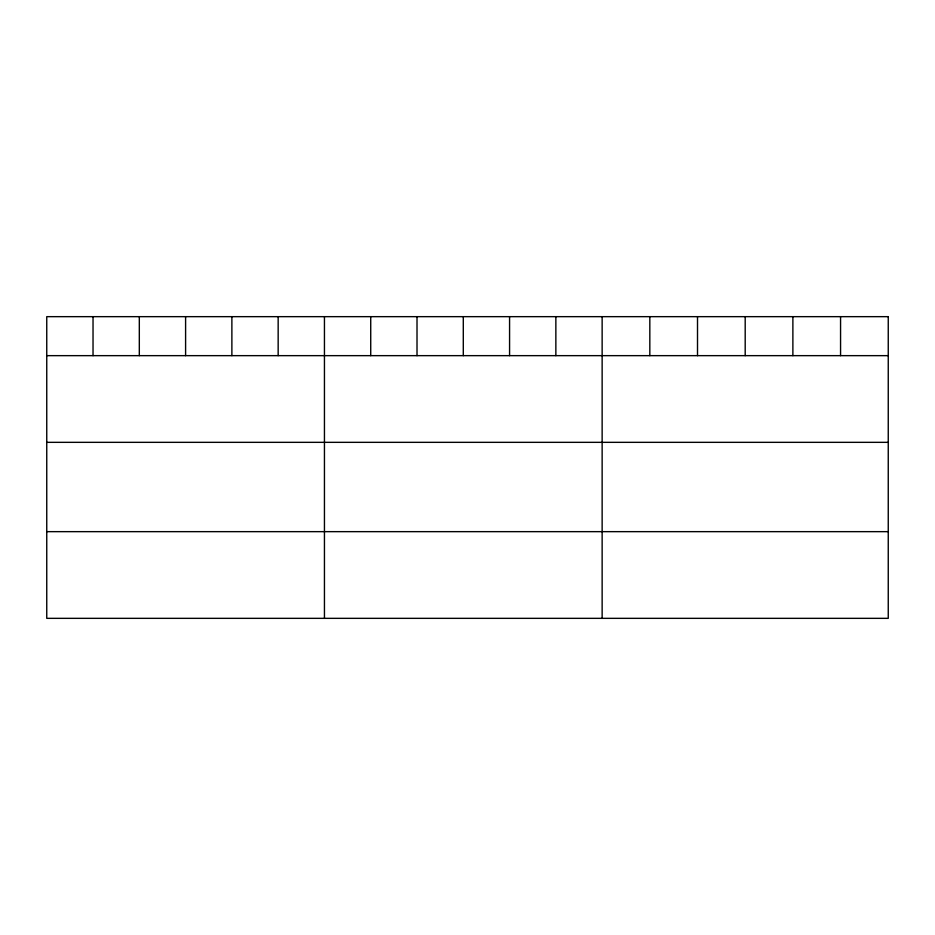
<?xml version="1.0" encoding="UTF-8"?>
<svg xmlns="http://www.w3.org/2000/svg" width="935" height="935" viewBox="0 0 935 935"><rect width="100%" height="100%" fill="white"/><g stroke="black" fill="none" stroke-linecap="round" stroke-linejoin="round"><path stroke-width="1.4" d="M46.75 355.651L888.25 355.651M46.75 442.337L888.25 442.337M46.75 531.653L888.25 531.653M840.565 316.661L840.565 355.651M792.88 316.661L792.88 355.651M745.195 316.661L745.195 355.651M697.51 316.661L697.51 355.651M649.825 316.661L649.825 355.651M602.14 316.661L602.14 618.339M555.857 316.661L555.857 355.651M509.575 316.661L509.575 355.651M463.292 316.661L463.292 355.651M417.01 316.661L417.01 355.651M370.727 316.661L370.727 355.651M324.445 316.661L324.445 618.339M278.162 316.661L278.162 355.651M231.88 316.661L231.88 355.651M185.597 316.661L185.597 355.651M139.315 316.661L139.315 355.651M93.032 316.661L93.032 355.651M888.25 316.661L46.75 316.661L46.75 618.339L888.25 618.339L888.25 316.661"/></g></svg>
